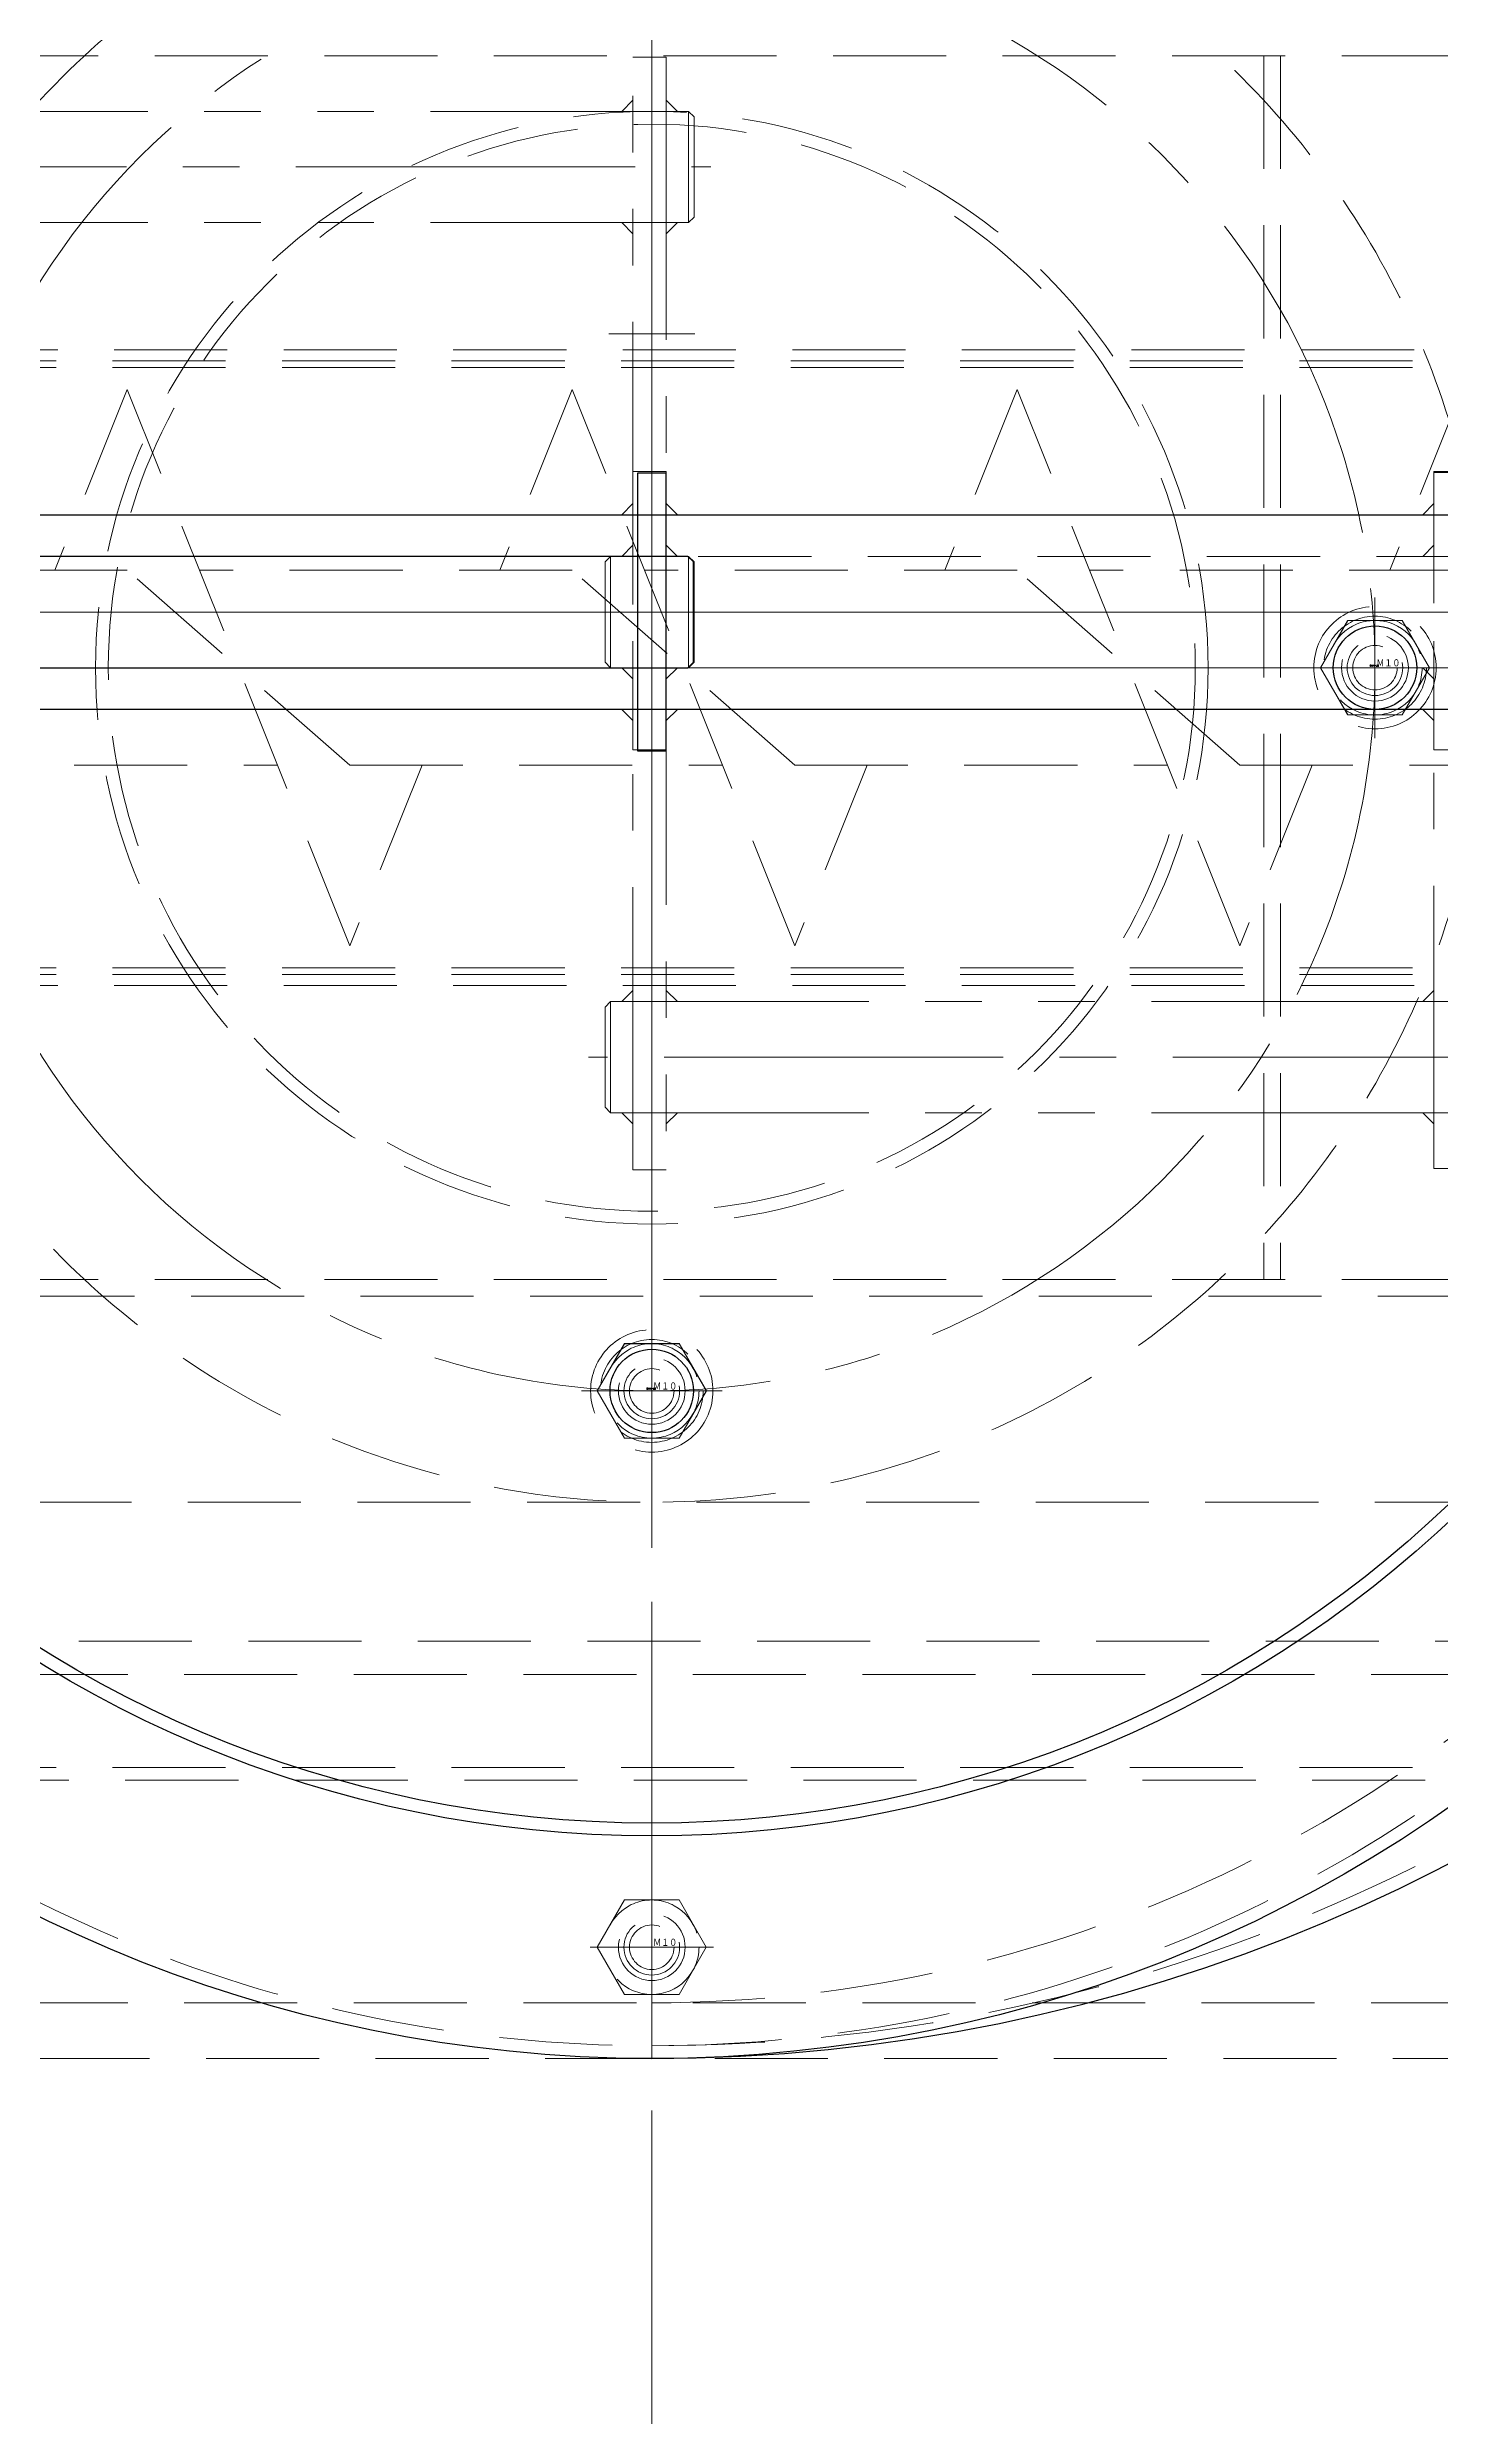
# Model space of a CAD drawing. Header units: millimetres. Extents: x 0 to 49006, y -7876 to 6995.
# Drawn here: x 5027.3 to 5277.7, y 5781.7 to 6207.6 of the extents above; entities that cross this region are included whole.
import ezdxf

# ---------------------------------------------------------------- set-up
doc = ezdxf.new("R2010")
doc.units = ezdxf.units.MM
doc.header["$LTSCALE"] = 3.2
doc.header["$PDMODE"] = 99
doc.header["$PDSIZE"] = 1
for name, pattern in [('CENTER2', [28.575, 19.05, -3.175, 3.175, -3.175]), ('HIDDEN', [9.525, 6.35, -3.175]), ('PHANTOM2', [31.75, 15.875, -3.175, 3.175, -3.175, 3.175, -3.175])]:
    doc.linetypes.add(name, pattern=pattern)
for name, color, linetype, lineweight in [('04_HIDDEN', 2, 'HIDDEN', 13), ('05_CENTER', 4, 'CENTER2', 13), ('06_PHANTOM', 2, 'PHANTOM2', 13), ('08_DIM', 3, 'Continuous', 13)]:
    doc.layers.add(name, color=color, linetype=linetype, lineweight=lineweight)
doc.layers.add('10_DRAFT', color=8, linetype='Continuous', lineweight=0, plot=False)
doc.styles.add('KANJI0', font='txt.shx', dxfattribs={"width": 0.9, "height": 30, "bigfont": 'bigfont'})
doc.styles.add('KSS_TXT', font='txt.shx', dxfattribs={"bigfont": 'extfont2.shx'})
doc.styles.add('KSS_TXT_L', font='txt.shx', dxfattribs={"height": 36, "bigfont": 'extfont2.shx'})
doc.dimstyles.new('KSS_DIM', dxfattribs={"dimscale": 12, "dimtxt": 3, "dimasz": 2.5, "dimexe": 1.25, "dimexo": 0.625, "dimtad": 1, "dimdsep": 46, "dimtxsty": 'KSS_TXT', "dimblk": 'OPEN30', "dimcen": 0, "dimazin": 2, "dimtfac": 0.75, "dimtmove": 0, "dimatfit": 3, "dimldrblk": 'OPEN30', "dimfxl": 1.25, "dimtolj": 1, "dimarcsym": 0})

# ---------------------------------------------------------------- blocks, each defined once
blk = doc.blocks.new('M10Nua_1_1')
at = {"color": 0, "linetype": 'CENTER2'}
for p, q in [((0, -11.1), (0, 11.1)), ((11.1, 0), (-11.1, 0))]:
    blk.add_line(p, q, dxfattribs=at)
at = {"color": 0}
for p, q in [((-4.9, 8.49), (-9.8, 0)), ((-4.9, 8.49), (4.9, 8.49)), ((9.8, 0), (4.9, 8.49)), ((-9.8, 0), (-4.9, -8.49)), ((4.9, -8.49), (9.8, 0)), ((-4.9, -8.49), (4.9, -8.49))]:
    blk.add_line(p, q, dxfattribs=at)
for radius in [8.49, 5, 4]:
    blk.add_circle((0, 0), radius, dxfattribs=at)
at = {"layer": '10_DRAFT', "style": 'KANJI0', "width": 0.82}
blk.add_text('Ｍ１０', height=1.25, dxfattribs=at).set_placement((0.26, 0.12))
blk = doc.blocks.new('A$C4EF13792_1_1')
at = {"color": 0}
for p, q in [((357.7, 110), (-357.7, 110)), ((110, 110), (110, -110)), ((357.7, -110), (-357.7, -110)), ((-357.7, -150), (357.7, -150))]:
    blk.add_line(p, q, dxfattribs=at)
for centre in [(130, 0), (0, -130)]:
    blk.add_circle(centre, 6, dxfattribs=at)
at = {"layer": '04_HIDDEN'}
for p, q in [((113, 110), (113, -110)), ((394.7, -113), (-394.7, -113))]:
    blk.add_line(p, q, dxfattribs=at)
at = {"layer": '05_CENTER'}
for p, q in [((0, -412.21), (0, 412.21)), ((412.21, 0), (-412.21, 0))]:
    blk.add_line(p, q, dxfattribs=at)
blk.add_circle((0, 0), 130, dxfattribs=at)
at = {"layer": '04_HIDDEN'}
for p in [(130, 0), (0, -130)]:
    blk.add_blockref('M10Nua_1_1', p, dxfattribs=at)
blk = doc.blocks.new('A$C6D843DAA_1_1')
blk.add_blockref('A$C4EF13792_1_1', (0, 0))
blk = doc.blocks.new('A$C58B96D6E_1_1')
at = {"color": 0}
for p, q in [((-2.3, 55.15), (-397.7, 55.15)), ((-2.3, 53.95), (-397.7, 53.95)), ((-2.3, -53.95), (-397.7, -53.95)), ((-2.3, -55.15), (-397.7, -55.15))]:
    blk.add_line(p, q, dxfattribs=at)
for points in [[(45, -250), (-445, -250), (-450, -245), (-450, 245), (-445, 250), (45, 250), (50, 245), (50, -245)], [(0, -200), (-400, -200), (-400, 200), (0, 200)], [(-2.3, -197.7), (-397.7, -197.7), (-397.7, 197.7), (-2.3, 197.7)]]:
    blk.add_lwpolyline(points, close=True, dxfattribs=at)
blk.add_circle((-200, -230), 6, dxfattribs=at)
at = {"layer": '04_HIDDEN'}
for p, q in [((-2, 57.15), (-398, 57.15)), ((-2, -57.15), (-398, -57.15))]:
    blk.add_line(p, q, dxfattribs=at)
at = {"layer": '05_CENTER'}
for p, q in [((65, 0), (-869.41, 0)), ((-200, -220), (-200, -240)), ((-210, -230), (-190, -230))]:
    blk.add_line(p, q, dxfattribs=at)
at = {"layer": '10_DRAFT'}
for p, q in [((0, 10), (-400, 10)), ((-200, -9.01), (-200, 9.01)), ((-159.01, 0), (-140.99, 0))]:
    blk.add_line(p, q, dxfattribs=at)
blk = doc.blocks.new('M10Nua_1_1_1_1')
at = {"color": 0, "linetype": 'CENTER2'}
for p, q in [((0, -11.1), (0, 11.1)), ((11.1, 0), (-11.1, 0))]:
    blk.add_line(p, q, dxfattribs=at)
at = {"color": 0}
for p, q in [((-4.9, 8.49), (-9.8, 0)), ((-4.9, 8.49), (4.9, 8.49)), ((9.8, 0), (4.9, 8.49)), ((-9.8, 0), (-4.9, -8.49)), ((4.9, -8.49), (9.8, 0)), ((-4.9, -8.49), (4.9, -8.49))]:
    blk.add_line(p, q, dxfattribs=at)
for radius in [8.49, 5, 4]:
    blk.add_circle((0, 0), radius, dxfattribs=at)
at = {"layer": '10_DRAFT', "style": 'KANJI0', "width": 0.82}
blk.add_text('Ｍ１０', height=1.25, dxfattribs=at).set_placement((0.26, 0.12))
blk = doc.blocks.new('A$C20A5001D_1_1')
blk.add_blockref('A$C58B96D6E_1_1', (150, 0))
at = {"layer": '04_HIDDEN'}
blk.add_blockref('M10Nua_1_1_1_1', (-50, -230), dxfattribs=at)
blk = doc.blocks.new('A$C0973135B_1_1')
at = {"color": 0}
for p, q in [((-650, 50), (-663, 17.5)), ((-610, -50), (-650, 50)), ((-570, 50), (-583, 17.5)), ((-530, -50), (-570, 50)), ((-490, 50), (-503, 17.5)), ((-450, -50), (-490, 50)), ((-410, 50), (-423, 17.5)), ((-610, -17.5), (-650, 17.5)), ((-530, -17.5), (-570, 17.5)), ((-450, -17.5), (-490, 17.5)), ((-597, -17.5), (-610, -50)), ((-517, -17.5), (-530, -50)), ((-437, -17.5), (-450, -50))]:
    blk.add_line(p, q, dxfattribs=at)
for points in [[(-650, 17.5), (-717, 17.5)], [(-570, 17.5), (-637, 17.5)], [(-490, 17.5), (-557, 17.5)], [(-410, 17.5), (-477, 17.5)], [(-690, -17.5), (-623, -17.5)], [(-610, -17.5), (-543, -17.5)], [(-530, -17.5), (-463, -17.5)], [(-450, -17.5), (-383, -17.5)]]:
    blk.add_lwpolyline(points, dxfattribs=at)
at = {"layer": '10_DRAFT'}
blk.add_line((-1205.58, 0), (-55, 0), dxfattribs=at)
blk = doc.blocks.new('A$C4F32109C_1_1_1')
at = {"color": 0}
for p, q in [((-324, 10), (-325, 9)), ((-325, 9), (-325, -9)), ((-320, 10), (-324, 10)), ((-324, 10), (-324, -10)), ((-325, -9), (-324, -10)), ((-324, -10), (-320, -10))]:
    blk.add_line(p, q, dxfattribs=at)
for points in [[(-464, 24.75), (-464, -25.25), (-458, -25.25), (-458, 24.75)], [(-320, 24.75), (-320, -25.25), (-314, -25.25), (-314, 24.75)]]:
    blk.add_lwpolyline(points, close=True, dxfattribs=at)
at = {"color": 3}
for points in [[(-458, 17.5), (-456, 17.5), (-456, 17.5), (-458, 19.5)], [(-320, 17.5), (-322, 17.5), (-322, 17.5), (-320, 19.5)], [(-314, 17.5), (-312, 17.5), (-312, 17.5), (-314, 19.5)], [(-458, 10), (-456, 10), (-456, 10), (-458, 12)], [(-320, 10), (-322, 10), (-322, 10), (-320, 12)], [(-314, 10), (-312, 10), (-312, 10), (-314, 12)], [(-458, -10), (-456, -10), (-456, -10), (-458, -12)], [(-320, -10), (-322, -10), (-322, -10), (-320, -12)], [(-314, -10), (-312, -10), (-312, -10), (-314, -12)], [(-458, -17.5), (-456, -17.5), (-456, -17.5), (-458, -19.5)], [(-320, -17.5), (-322, -17.5), (-322, -17.5), (-320, -19.5)], [(-314, -17.5), (-312, -17.5), (-312, -17.5), (-314, -19.5)]]:
    blk.add_lwpolyline(points, close=True, dxfattribs=at)
at = {"color": 0}
for points in [[(-320, 17.5), (-458, 17.5)], [(-401.6, 17.5), (-458, 17.5)], [(-176, 17.5), (-314, 17.5)], [(-314, 10), (-176, 10)], [(-314, -10), (-176, -10)], [(-458, -17.5), (-401.6, -17.5)], [(-458, -17.5), (-320, -17.5)], [(-314, -17.5), (-176, -17.5)]]:
    blk.add_lwpolyline(points, dxfattribs=at)
at = {"layer": '04_HIDDEN'}
for p, q in [((-464, 17.5), (-458, 17.5)), ((-320, 17.5), (-314, 17.5)), ((-310, 10), (-310, -10)), ((-310, 10), (-309, 9)), ((-309, 9), (-309, -9)), ((-309, -9), (-310, -10)), ((-464, -17.5), (-458, -17.5)), ((-320, -17.5), (-314, -17.5))]:
    blk.add_line(p, q, dxfattribs=at)
for points in [[(-468, 10), (-310, 10)], [(-458, 10), (-464, 10)], [(-320, 10), (-314, 10)], [(-468, -10), (-310, -10)], [(-458, -10), (-464, -10)], [(-320, -10), (-314, -10)]]:
    blk.add_lwpolyline(points, dxfattribs=at)
at = {"layer": '05_CENTER'}
blk.add_line((-540, 0), (5, 0), dxfattribs=at)
blk = doc.blocks.new('A$C115E53E3_1_1_1')
at = {"color": 0}
for p, q in [((-325, 89), (-324, 90)), ((-324, 70), (-324, 90)), ((-324, 90), (-320.5, 90)), ((-176, 90), (-314.5, 90)), ((-325, 71), (-325, 89)), ((-324, 70), (-325, 71)), ((-320.5, 70), (-324, 70)), ((-176, 70), (-314.5, 70)), ((-458, -70), (-319.5, -70)), ((-313.5, -70), (-310, -70)), ((-310, -70), (-309, -71)), ((-310, -70), (-310, -90)), ((-309, -71), (-309, -89)), ((-309, -89), (-310, -90)), ((-458, -90), (-319.5, -90)), ((-310, -90), (-313.5, -90))]:
    blk.add_line(p, q, dxfattribs=at)
for points in [[(-314, -100.25), (-314, 99.75), (-320, 99.75), (-320, -100.25)], [(-458, -100), (-458, 25.11), (-464, 25.11), (-464, -100)]]:
    blk.add_lwpolyline(points, close=True, dxfattribs=at)
at = {"color": 3}
for points in [[(-320, 90), (-322, 90), (-322, 90), (-320, 92)], [(-314, 90), (-312, 90), (-312, 90), (-314, 92)], [(-320, 70), (-322, 70), (-322, 70), (-320, 68)], [(-314, 70), (-312, 70), (-312, 70), (-314, 68)], [(-458, 17.5), (-456, 17.5), (-456, 17.5), (-458, 19.5)], [(-320, 17.5), (-322, 17.5), (-322, 17.5), (-320, 19.5)], [(-314, 17.5), (-312, 17.5), (-312, 17.5), (-314, 19.5)], [(-458, -17.5), (-456, -17.5), (-456, -17.5), (-458, -19.5)], [(-320, -17.5), (-322, -17.5), (-322, -17.5), (-320, -19.5)], [(-314, -17.5), (-312, -17.5), (-312, -17.5), (-314, -19.5)], [(-458, -70), (-456, -70), (-456, -70), (-458, -68)], [(-320, -70), (-322, -70), (-322, -70), (-320, -68)], [(-314, -70), (-312, -70), (-312, -70), (-314, -68)], [(-458, -90), (-456, -90), (-456, -90), (-458, -92)], [(-320, -90), (-322, -90), (-322, -90), (-320, -92)], [(-314, -90), (-312, -90), (-312, -90), (-314, -92)]]:
    blk.add_lwpolyline(points, close=True, dxfattribs=at)
at = {"color": 0}
for points in [[(-320, 17.5), (-458.5, 17.5)], [(-175.5, 17.5), (-314, 17.5)], [(-458.5, -17.5), (-320, -17.5)], [(-314, -17.5), (-175.5, -17.5)]]:
    blk.add_lwpolyline(points, dxfattribs=at)
at = {"layer": '04_HIDDEN'}
for p, q in [((-458, 17.5), (-464, 17.5)), ((-464, 17.5), (-458, 17.5)), ((-320, 17.5), (-314, 17.5)), ((-458, -17.5), (-464, -17.5)), ((-464, -17.5), (-458, -17.5)), ((-320, -17.5), (-314, -17.5))]:
    blk.add_line(p, q, dxfattribs=at)
for points in [[(-314, 90), (-320, 90)], [(-314, 70), (-320, 70)], [(-464, -70), (-458, -70)], [(-320, -70), (-314, -70)], [(-464, -90), (-458, -90)], [(-320, -90), (-314, -90)]]:
    blk.add_lwpolyline(points, dxfattribs=at)
at = {"layer": '05_CENTER'}
for p, q in [((-162, 80), (-328, 80)), ((-540, 0), (5, 0)), ((-472, -80), (-306, -80))]:
    blk.add_line(p, q, dxfattribs=at)
blk = doc.blocks.new('A$C42917B78_1_1')
at = {"rotation": 180}
blk.add_blockref('A$C4F32109C_1_1_1', (-117.4, 0), dxfattribs=at)
at = {"layer": '06_PHANTOM', "xscale": -1}
blk.add_blockref('A$C115E53E3_1_1_1', (-117.4, 0), dxfattribs=at)
blk = doc.blocks.new('A$C65EA7342_1_1')
at = {"color": 0}
for radius in [250, 210, 207.7]:
    blk.add_circle((0, 0), radius, dxfattribs=at)
blk.add_arc((0, -60), 310, 90, 180, dxfattribs=at)
at = {"layer": '04_HIDDEN'}
blk.add_line((0, 250), (0, 240), dxfattribs=at)
for centre, radius in [((0, 0), 247.7), ((0, 0), 150), ((0, 130), 6), ((0, 0), 100), ((0, 0), 97.7), ((-130, 0), 6)]:
    blk.add_circle(centre, radius, dxfattribs=at)
for centre, radius, end in [((0, -60), 307.7, 179.5717), ((0, 0), 240, 194.4775)]:
    blk.add_arc(centre, radius, 90, end, dxfattribs=at)
at = {"layer": '05_CENTER'}
for p, q in [((0, -268.99), (0, 268.99)), ((-268.99, 0), (268.99, 0))]:
    blk.add_line(p, q, dxfattribs=at)
blk.add_circle((0, 0), 130, dxfattribs=at)
at = {"layer": '10_DRAFT'}
blk.add_line((-7.72, -60), (7.72, -60), dxfattribs=at)
blk = doc.blocks.new('A$C491655AE_1_1_2_1')
at = {"color": 0, "linetype": 'CENTER2'}
for p, q in [((0, -12.64), (0, 12.64)), ((-12.64, 0), (12.64, 0))]:
    blk.add_line(p, q, dxfattribs=at)
at = {"color": 0}
for p, q in [((-9.81, 0), (-4.91, 8.5)), ((-4.91, 8.5), (4.91, 8.5)), ((4.91, 8.5), (9.81, 0)), ((-4.91, -8.5), (-9.81, 0)), ((9.81, 0), (4.91, -8.5)), ((4.91, -8.5), (-4.91, -8.5))]:
    blk.add_line(p, q, dxfattribs=at)
for radius in [11, 9.25]:
    blk.add_circle((0, 0), radius, dxfattribs=at)
at = {"layer": '10_DRAFT', "style": 'KSS_TXT_L'}
blk.add_text('BT-M10', height=0.3, dxfattribs=at).set_placement((-0.7, -0.54))
blk = doc.blocks.new('A$C7A9E082B_1_1')
blk.add_blockref('A$C65EA7342_1_1', (0, 0))
at = {"layer": '04_HIDDEN'}
for p in [(0, 130), (-130, 0)]:
    blk.add_blockref('A$C491655AE_1_1_2_1', p, dxfattribs=at)
blk = doc.blocks.new('A$C02715695_1_1')
at = {"color": 0}
for centre in [(130, 0), (0, -130)]:
    blk.add_circle(centre, 7.5, dxfattribs=at)
at = {"layer": '04_HIDDEN'}
blk.add_circle((0, 0), 100, dxfattribs=at)
at = {"layer": '05_CENTER'}
for p, q in [((0, 154), (0, -154)), ((-154, 0), (154, 0))]:
    blk.add_line(p, q, dxfattribs=at)
blk.add_circle((0, 0), 130, dxfattribs=at)
blk = doc.blocks.new('A$C26CE23FD_1_1')
blk.add_blockref('A$C02715695_1_1', (0, 0))
blk = doc.blocks.new('A$C27B61310_1_1')
for points in [[(197.5, 95), (202.5, 95), (202.5, 45), (197.5, 45)], [(2.3, 87.5), (397.7, 87.5), (397.7, 52.5), (2.3, 52.5)], [(48.5, 60), (206.5, 60), (207.5, 61), (207.5, 79), (206.5, 80), (48.5, 80), (47.5, 79), (47.5, 61)]]:
    blk.add_lwpolyline(points, close=True)
blk.add_blockref('A$C26CE23FD_1_1', (200, 60))
at = {"rotation": 180}
blk.add_blockref('A$C7A9E082B_1_1', (200, 60), dxfattribs=at)
at = {"layer": '04_HIDDEN'}
for name, p in [('A$C6D843DAA_1_1', (200, 60)), ('A$C20A5001D_1_1', (250, 60)), ('A$C42917B78_1_1', (0, 70)), ('A$C0973135B_1_1', (755.7, 60))]:
    blk.add_blockref(name, p, dxfattribs=at)
blk = doc.blocks.new('_Open30')
at = {"color": 0, "linetype": 'ByBlock', "lineweight": -2}
for p, q in [((-1, 0.268), (0, 0)), ((0, 0), (-1, -0.268)), ((0, 0), (-1, 0))]:
    blk.add_line(p, q, dxfattribs=at)
blk = doc.blocks.new('*D863')
at = {"layer": '08_DIM', "color": 0, "lineweight": -2, "transparency": 16777216}
for p, q in [((4335.93, 5944.58), (4335.93, 5459.4)), ((5135.93, 5676.41), (5135.93, 5459.4)), ((5105.93, 5474.4), (4365.93, 5474.4))]:
    blk.add_line(p, q, dxfattribs=at)
at = {"layer": 'Defpoints', "color": 0, "transparency": 16777216}
for p in [(4335.93, 5952.08), (5135.93, 5683.91), (4335.93, 5474.4)]:
    blk.add_point(p, dxfattribs=at)
at = {"layer": '08_DIM', "color": 0, "lineweight": -2, "transparency": 16777216, "xscale": 30, "yscale": 30, "zscale": 30, "rotation": 180}
blk.add_blockref('_Open30', (4335.93, 5474.4), dxfattribs=at)
at = {"layer": '08_DIM', "color": 0, "lineweight": -2, "transparency": 16777216, "xscale": 30, "yscale": 30, "zscale": 30}
blk.add_blockref('_Open30', (5135.93, 5474.4), dxfattribs=at)
at = {"layer": '08_DIM', "color": 0, "transparency": 16777216, "insert": (4735.93, 5499.9), "char_height": 36, "attachment_point": 5, "style": 'KSS_TXT'}
blk.add_mtext('\\A1;800', dxfattribs=at)
blk = doc.blocks.new('A$C64152858_1_1')
at = {"color": 0}
blk.add_lwpolyline([(30, -180), (580, -180), (580, -115), (30, -115)], close=True, dxfattribs=at)
at = {"layer": '04_HIDDEN'}
blk.add_line((30, -121), (580, -121), dxfattribs=at)
at = {"layer": '05_CENTER'}
blk.add_line((-1300.31, 60), (668.48, 60), dxfattribs=at)

msp = doc.modelspace()

# ---------------------------------------------------------------- block references
msp.add_blockref('A$C27B61310_1_1', (4935.934, 6036.124))
at = {"layer": '04_HIDDEN'}
msp.add_blockref('A$C64152858_1_1', (4960.934, 6036.124), dxfattribs=at)

# ---------------------------------------------------------------- dimensions: what is measured, and where the dimension line sits
at = {"layer": '08_DIM', "color": 1}
dim = msp.add_linear_dim(base=(4335.934, 5474.402), p1=(5135.934, 5683.909), p2=(4335.934, 5952.076), dimstyle='KSS_DIM', override={"dimscale": 12}, dxfattribs=at)
dim.commit()
dim.dimension.update_dxf_attribs({"geometry": '*D863', "text_midpoint": (4735.934, 5499.902)})

doc.saveas('drawing.dxf')
